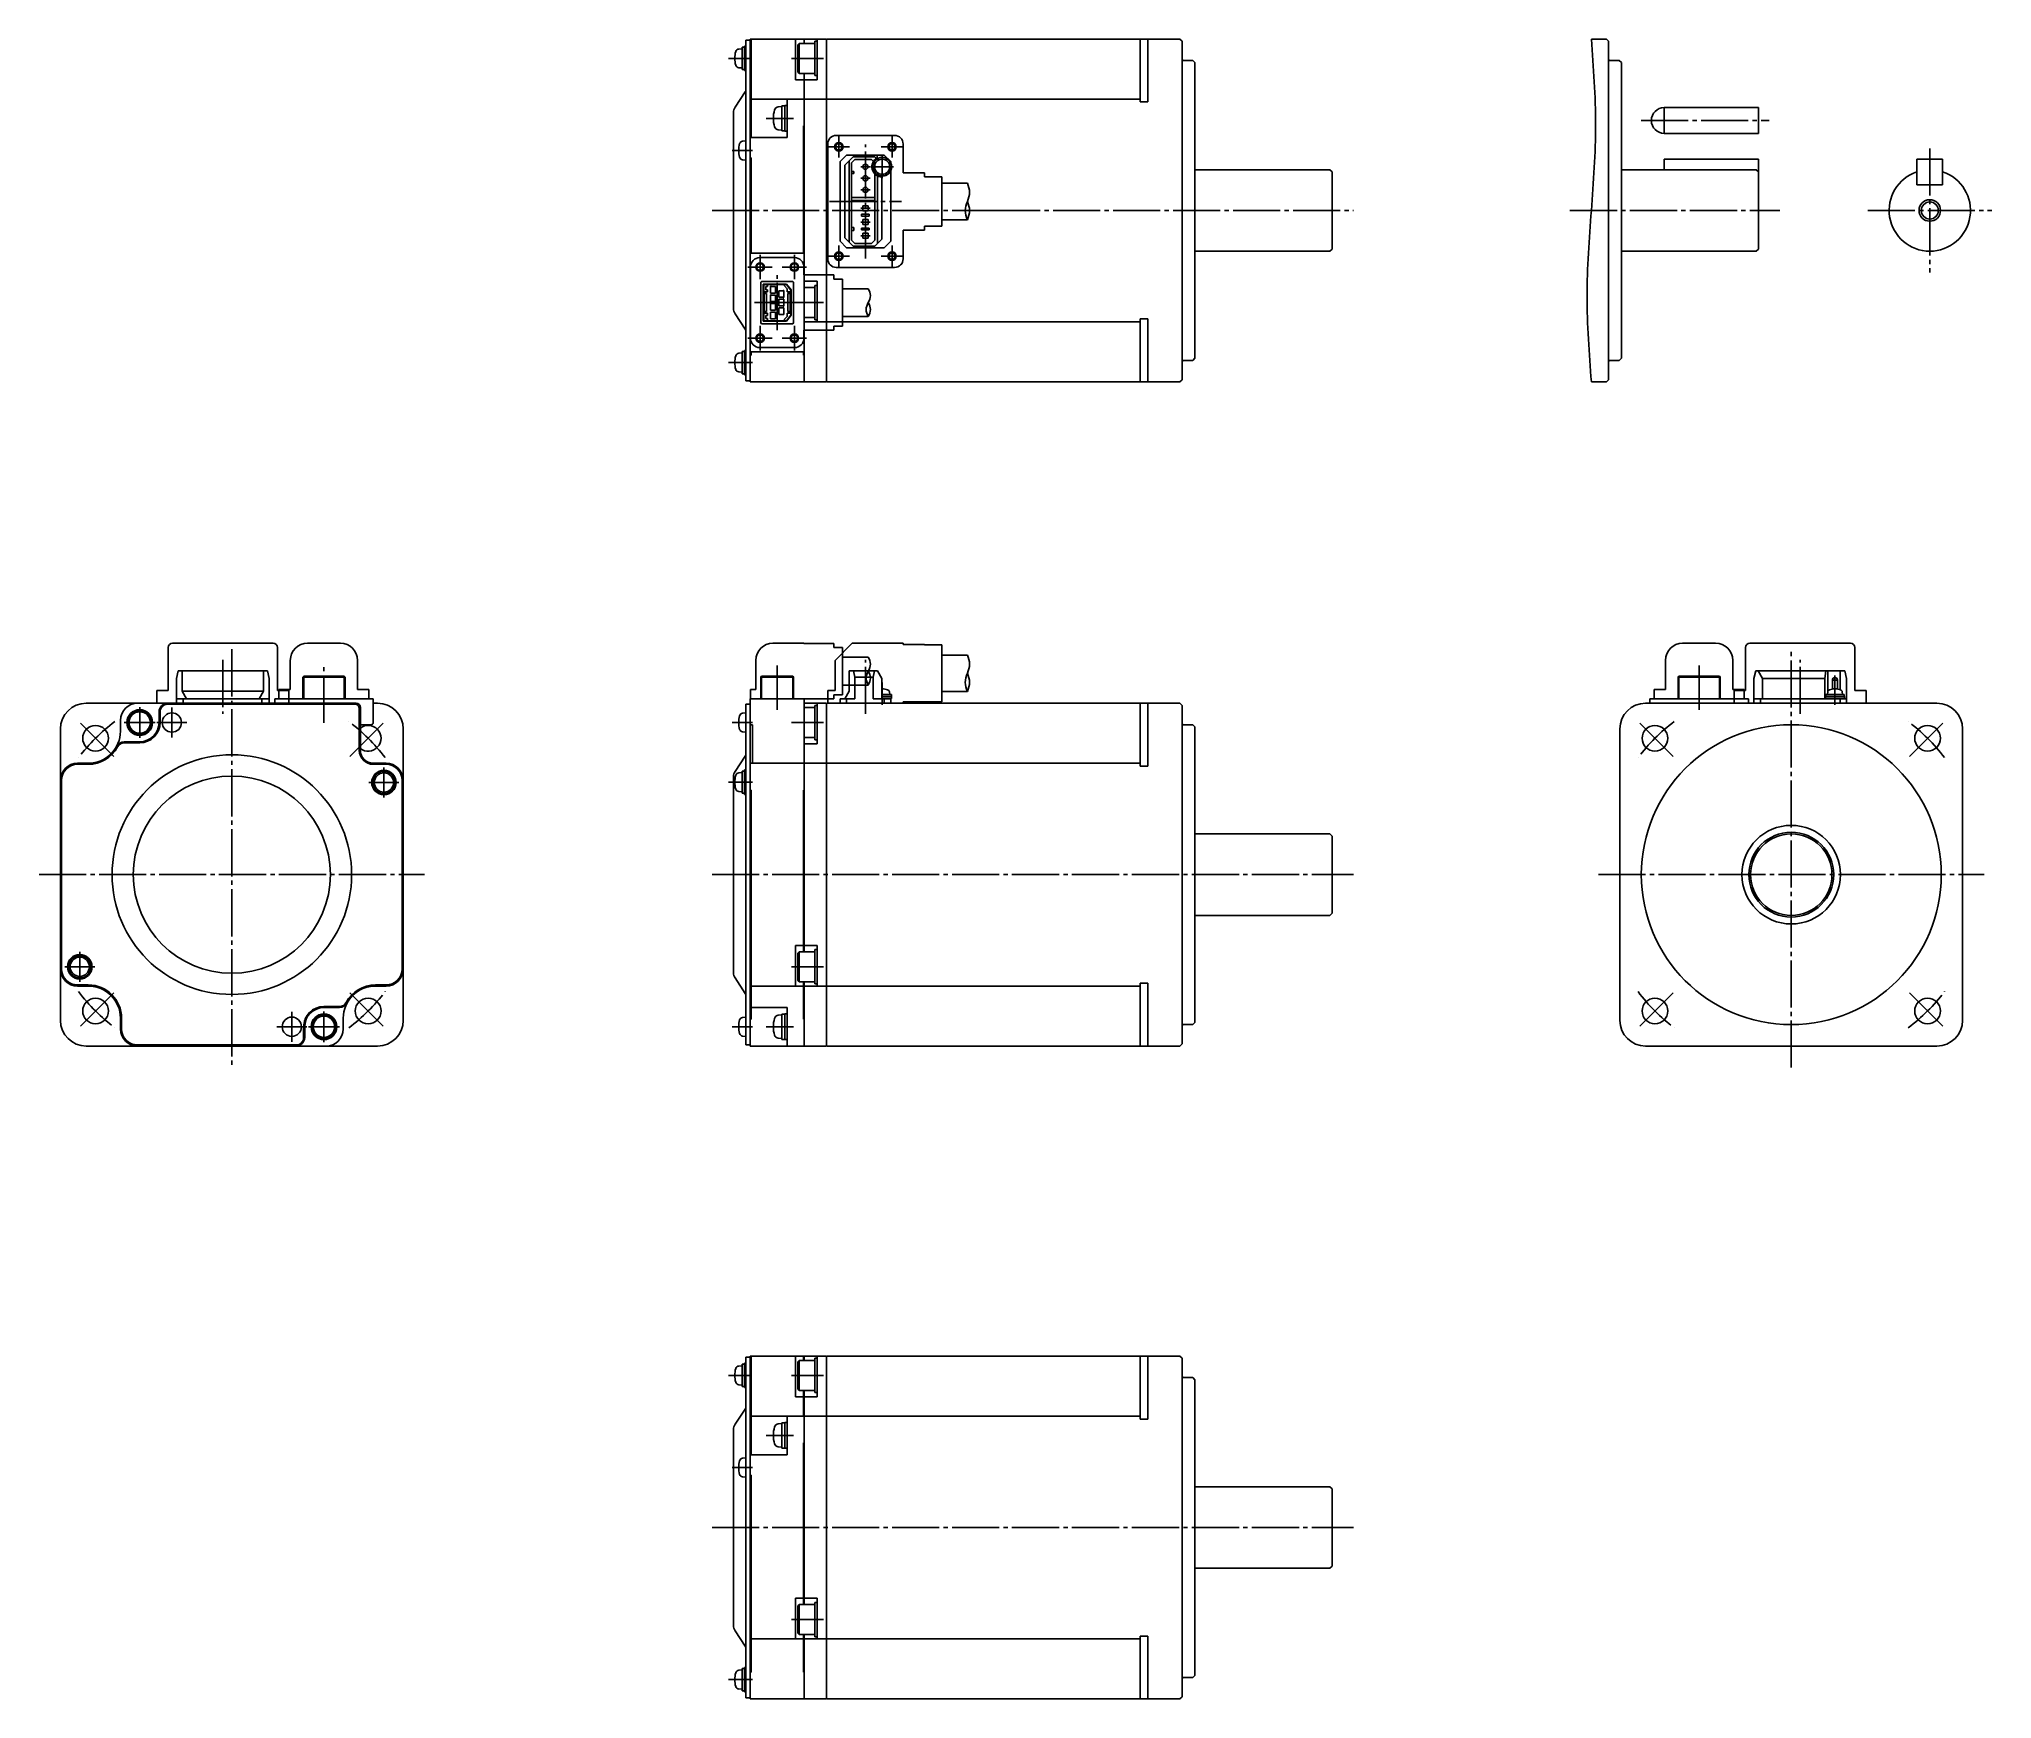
# Model space of a CAD drawing. Header units: millimetres. Extents: x -232 to 224, y -212 to 175.
import ezdxf

# ---------------------------------------------------------------- set-up
doc = ezdxf.new("R2010")
doc.units = ezdxf.units.MM
doc.linetypes.add('DASH_CENTER', pattern=[14, 11, -1, 1, -1])

msp = doc.modelspace()

# ---------------------------------------------------------------- linework, layer by layer
at = {"color": 7, "linetype": 'Continuous'}
for p, q in [((-67.3, 173.35), (-67, 173.35)), ((-67.3, 167.65), (-67.3, 173.35)), ((-67, 135), (-67, 174.75)), ((-67, 174.75), (-66, 174.75)), ((-66, 175), (-53.4, 175)), ((-66, 175), (-66, 95)), ((-65.8, 175), (-65.8, 161)), ((-55.4, 165.5), (-55.4, 175)), ((-54.55, 174), (-54.9, 173.65)), ((-54.9, 167.35), (-54.9, 173.65)), ((-54.55, 174), (-54.55, 167)), ((-54.55, 174), (-50.9, 174)), ((-48.3, 175), (-53.4, 175)), ((-53.4, 175), (-53.4, 174)), ((-50.9, 174.5), (-50.4, 174.5)), ((-50.9, 166.5), (-50.9, 174.5)), ((-50.4, 165.5), (-50.4, 175)), ((-48.3, 175), (-48.2, 174.9)), ((-48.2, 174.9), (-48.1, 175)), ((-48.2, 174.9), (-48.2, 95.1)), ((34.3, 175), (-48.1, 175)), ((25, 175), (25, 160.32)), ((26.8, 175), (26.8, 160.32)), ((34.8, 174.5), (34.3, 175)), ((34.8, 174.5), (34.8, 95.5)), ((133.84, 175), (130.34, 175)), ((134.34, 174.5), (133.84, 175)), ((134.34, 174.5), (134.34, 95.5)), ((-67.9, 172.75), (-68.68, 172.68)), ((-67.9, 173.1), (-67.3, 173.1)), ((-67.9, 167.9), (-67.9, 173.1)), ((35.1, 170), (37.3, 170)), ((37.3, 170), (37.8, 169.5)), ((37.8, 135), (37.8, 169.5)), ((134.64, 170), (136.84, 170)), ((136.84, 170), (137.34, 169.5)), ((137.34, 135), (137.34, 169.5)), ((-68.68, 168.32), (-67.9, 168.25)), ((-67.3, 167.9), (-67.9, 167.9)), ((-67, 167.65), (-67.3, 167.65)), ((-53.4, 165.5), (-55.4, 165.5)), ((-54.9, 167.35), (-54.55, 167)), ((-50.9, 167), (-54.55, 167)), ((-53.4, 167), (-53.4, 118.5)), ((-53.4, 165.5), (-50.4, 165.5)), ((-50.9, 166.5), (-50.4, 166.5)), ((-69.53, 159.09), (-67.17, 162.65)), ((-65.8, 161), (-53.4, 161)), ((-65.8, 161), (-65.8, 152)), ((-57.4, 152), (-57.4, 161)), ((-53.4, 161), (-48.2, 161)), ((25, 161), (-48.2, 161)), ((25, 160.32), (26.8, 160.32)), ((-69.9, 157.88), (-69.9, 135)), ((-58.6, 159.25), (-59.45, 159.18)), ((-58.6, 159.45), (-57.9, 159.45)), ((-58.6, 159.45), (-58.6, 153.55)), ((-57.9, 159.5), (-57.9, 153.5)), ((-57.9, 159.5), (-57.4, 159.5)), ((147.34, 159), (169.34, 159)), ((147.34, 159), (147.34, 153)), ((169.34, 159), (169.34, 153)), ((-67, 151.25), (-67.78, 151.18)), ((-66, 152), (-57.4, 152)), ((-59.45, 153.82), (-58.6, 153.75)), ((-57.9, 153.55), (-58.6, 153.55)), ((-57.4, 153.5), (-57.9, 153.5)), ((-53.6, 154.75), (-53.6, 135)), ((-53.6, 154.75), (-53.4, 154.75)), ((169.34, 153), (147.34, 153)), ((-67.78, 146.82), (-67, 146.75)), ((-66, 147.25), (-65.8, 147.25)), ((-65.8, 147.25), (-65.8, 125)), ((-43.5, 147.9), (-45, 146.4)), ((-45, 127.8), (-45, 146.4)), ((-43.9, 145.6), (-41.6, 147.9)), ((-43.5, 147.9), (-34.7, 147.9)), ((-42.9, 127.6), (-42.9, 146.6)), ((-41.55, 146.9), (-42.35, 146.1)), ((-42.35, 146.1), (-42.35, 128.1)), ((-42, 147.5), (-36.9, 147.5)), ((-41.55, 146.9), (-37.7, 146.9)), ((-37.7, 146.9), (-37.25, 146.45)), ((-36.57, 147.17), (-37.3, 147.9)), ((-36.4, 147.28), (-36.4, 147.9)), ((-33.2, 146.4), (-34.7, 147.9)), ((-33.2, 146.12), (-33.2, 146.4)), ((147.34, 147), (169.34, 147)), ((147.34, 144.5), (147.34, 147)), ((169.34, 147), (169.34, 144)), ((169.34, 126), (169.34, 147)), ((212.34, 147), (206.34, 147)), ((206.34, 147), (206.34, 141)), ((212.34, 141), (212.34, 147)), ((-43.9, 128.6), (-43.9, 145.6)), ((-42.35, 144.1), (-41.85, 144.1)), ((-41.85, 143.6), (-42.35, 143.6)), ((-41.85, 144.1), (-41.85, 143.6)), ((-36.9, 128.1), (-36.9, 143.51)), ((-36.3, 127.3), (-36.3, 143.07)), ((-35.3, 128.3), (-35.3, 142.8)), ((-33.2, 127.8), (-33.2, 144.28)), ((69.3, 144.5), (37.8, 144.5)), ((69.8, 144), (69.3, 144.5)), ((69.8, 126), (69.8, 144)), ((168.84, 144.5), (137.34, 144.5)), ((169.34, 144), (168.84, 144.5)), ((-42.35, 138), (-36.9, 138)), ((-36.9, 137.3), (-42.35, 137.3)), ((206.34, 141), (212.34, 141)), ((-69.9, 135), (-69.9, 112.12)), ((-67, 95.25), (-67, 135)), ((-53.6, 135), (-53.6, 125)), ((-38.2, 134.1), (-40, 134.1)), ((-40, 134.1), (-40, 133.7)), ((-40, 133.7), (-38.2, 133.7)), ((-38.5, 136.1), (-39.7, 136.1)), ((-39.7, 136.1), (-39.7, 134.9)), ((-39.7, 134.9), (-38.5, 134.9)), ((-39.7, 132.9), (-39.7, 131.7)), ((-38.5, 132.9), (-39.7, 132.9)), ((-38.5, 134.9), (-38.5, 136.1)), ((-38.5, 131.7), (-38.5, 132.9)), ((-38.2, 133.7), (-38.2, 134.1)), ((37.8, 100.5), (37.8, 135)), ((137.34, 100.5), (137.34, 135)), ((-43.5, 126.3), (-45, 127.8)), ((-41.6, 126.3), (-43.9, 128.6)), ((-42.35, 131.05), (-41.85, 131.05)), ((-41.85, 130.35), (-42.35, 130.35)), ((-42.35, 128.1), (-41.55, 127.3)), ((-41.85, 131.05), (-41.85, 130.35)), ((-40, 130.9), (-40, 130.5)), ((-38.2, 130.9), (-40, 130.9)), ((-40, 130.5), (-38.2, 130.5)), ((-39.7, 131.7), (-38.5, 131.7)), ((-38.5, 129.7), (-39.7, 129.7)), ((-39.7, 129.7), (-39.7, 128.5)), ((-39.7, 128.5), (-38.5, 128.5)), ((-38.5, 128.5), (-38.5, 129.7)), ((-38.2, 130.5), (-38.2, 130.9)), ((-37.7, 127.3), (-36.9, 128.1)), ((-37.3, 126.3), (-35.3, 128.3)), ((-33.2, 127.8), (-34.7, 126.3)), ((-66, 125), (-53.4, 125)), ((-43.5, 126.3), (-34.7, 126.3)), ((-42, 126.7), (-36.9, 126.7)), ((-41.55, 127.3), (-37.7, 127.3)), ((37.8, 125.5), (69.3, 125.5)), ((69.3, 125.5), (69.8, 126)), ((137.34, 125.5), (168.84, 125.5)), ((168.84, 125.5), (169.34, 126)), ((-63.53, 118.23), (-63.33, 118.43)), ((-63.53, 118.23), (-63.53, 108.78)), ((-56.08, 118.43), (-63.33, 118.43)), ((-62.95, 109.18), (-62.95, 117.83)), ((-62.95, 117.83), (-57.5, 117.83)), ((-62.75, 114.35), (-62.95, 114.35)), ((-62.85, 116), (-62.85, 117.75)), ((-62.85, 117.75), (-62, 117.75)), ((-62, 116), (-62.85, 116)), ((-62.75, 115.6), (-62.75, 111.4)), ((-62.75, 115.6), (-62.18, 115.6)), ((-62.4, 116), (-62.4, 115.6)), ((-62, 117.25), (-62.35, 117.25)), ((-62.35, 117.25), (-62.35, 116.5)), ((-62.35, 116.5), (-62, 116.5)), ((-62.18, 115.6), (-62.18, 111.4)), ((-62, 117.75), (-62, 117.25)), ((-62, 117.75), (-58, 117.75)), ((-62, 116.5), (-62, 116)), ((-61.28, 117.3), (-61.28, 115.7)), ((-61.1, 117.3), (-61.28, 117.3)), ((-61.28, 115.7), (-61.1, 115.7)), ((-61.1, 115.3), (-61.28, 115.3)), ((-61.28, 115.3), (-61.28, 113.7)), ((-61.1, 117.27), (-61.1, 117.3)), ((-60.1, 117.27), (-61.1, 117.27)), ((-61.1, 115.73), (-60.1, 115.73)), ((-61.1, 115.7), (-61.1, 115.73)), ((-61.1, 115.27), (-61.1, 115.3)), ((-60.1, 115.27), (-61.1, 115.27)), ((-60.1, 115.73), (-60.1, 117.27)), ((-60.1, 113.73), (-60.1, 115.27)), ((-58.3, 116.27), (-59.3, 116.27)), ((-59.3, 116.27), (-59.3, 114.73)), ((-59.3, 114.73), (-58.3, 114.73)), ((-59.3, 114.27), (-59.3, 112.73)), ((-58.3, 114.27), (-59.3, 114.27)), ((-58.3, 116.3), (-58.3, 116.27)), ((-58.12, 116.3), (-58.3, 116.3)), ((-58.3, 114.73), (-58.3, 114.7)), ((-58.3, 114.7), (-58.12, 114.7)), ((-58.12, 114.3), (-58.3, 114.3)), ((-58.3, 114.3), (-58.3, 114.27)), ((-58.12, 114.7), (-58.12, 116.3)), ((-58.12, 112.7), (-58.12, 114.3)), ((-58, 117.38), (-58, 117.75)), ((-57.57, 117.75), (-58, 117.75)), ((-57.4, 116.75), (-58, 117.38)), ((-56.55, 116.42), (-57.57, 117.75)), ((-56.45, 116.45), (-57.5, 117.83)), ((-57.4, 116), (-57.4, 116.75)), ((-56.55, 116), (-57.4, 116)), ((-57.23, 111.4), (-57.23, 115.6)), ((-57.23, 115.6), (-56.65, 115.6)), ((-57, 115.6), (-57, 116)), ((-56.65, 111.4), (-56.65, 115.6)), ((-56.65, 114.35), (-56.45, 114.35)), ((-56.55, 116), (-56.55, 116.42)), ((-56.45, 110.55), (-56.45, 116.45)), ((-56.08, 118.43), (-55.88, 118.23)), ((-55.88, 108.78), (-55.88, 118.23)), ((-53.4, 118.5), (-50.4, 118.5)), ((-53.4, 113.5), (-53.4, 118.5)), ((-53.4, 117), (-50.9, 117)), ((-50.9, 109.5), (-50.9, 117.5)), ((-50.9, 117.5), (-50.4, 117.5)), ((-50.4, 118.5), (-50.4, 109)), ((-67.17, 107.29), (-69.53, 110.91)), ((-62.95, 112.65), (-62.75, 112.65)), ((-62.85, 109.25), (-62.85, 111)), ((-62.85, 111), (-62, 111)), ((-62.18, 111.4), (-62.75, 111.4)), ((-62.4, 111.4), (-62.4, 111)), ((-62, 110.5), (-62.35, 110.5)), ((-62.35, 110.5), (-62.35, 109.75)), ((-62.35, 109.75), (-62, 109.75)), ((-62, 111), (-62, 110.5)), ((-62, 109.75), (-62, 109.25)), ((-61.28, 113.7), (-61.1, 113.7)), ((-61.1, 113.3), (-61.28, 113.3)), ((-61.28, 113.3), (-61.28, 111.7)), ((-61.28, 111.7), (-61.1, 111.7)), ((-61.28, 111.3), (-61.28, 109.7)), ((-61.1, 111.3), (-61.28, 111.3)), ((-61.28, 109.7), (-61.1, 109.7)), ((-61.1, 113.7), (-61.1, 113.73)), ((-61.1, 113.73), (-60.1, 113.73)), ((-61.1, 113.27), (-61.1, 113.3)), ((-60.1, 113.27), (-61.1, 113.27)), ((-61.1, 111.7), (-61.1, 111.73)), ((-61.1, 111.73), (-60.1, 111.73)), ((-61.1, 111.27), (-61.1, 111.3)), ((-60.1, 111.27), (-61.1, 111.27)), ((-61.1, 109.73), (-60.1, 109.73)), ((-61.1, 109.7), (-61.1, 109.73)), ((-60.1, 111.73), (-60.1, 113.27)), ((-60.1, 109.73), (-60.1, 111.27)), ((-59.3, 112.73), (-58.3, 112.73)), ((-59.3, 112.27), (-59.3, 110.73)), ((-58.3, 112.27), (-59.3, 112.27)), ((-59.3, 110.73), (-58.3, 110.73)), ((-58.3, 112.73), (-58.3, 112.7)), ((-58.3, 112.7), (-58.12, 112.7)), ((-58.12, 112.3), (-58.3, 112.3)), ((-58.3, 112.3), (-58.3, 112.27)), ((-58.3, 110.73), (-58.3, 110.7)), ((-58.3, 110.7), (-58.12, 110.7)), ((-58.12, 110.7), (-58.12, 112.3)), ((-58, 109.62), (-57.4, 110.25)), ((-58, 109.25), (-58, 109.62)), ((-57.57, 109.25), (-56.55, 110.58)), ((-57.5, 109.18), (-56.45, 110.55)), ((-57.4, 110.25), (-57.4, 111)), ((-57.4, 111), (-56.55, 111)), ((-56.65, 111.4), (-57.23, 111.4)), ((-57, 111), (-57, 111.4)), ((-56.45, 112.65), (-56.65, 112.65)), ((-56.55, 110.58), (-56.55, 111)), ((-53.4, 109), (-53.4, 113.5)), ((-50.9, 110), (-53.4, 110)), ((-50.9, 109.5), (-50.4, 109.5)), ((26.8, 109.68), (25, 109.68)), ((25, 109.68), (25, 95)), ((26.8, 95), (26.8, 109.68)), ((-63.53, 108.78), (-63.33, 108.58)), ((-63.33, 108.58), (-56.08, 108.58)), ((-57.5, 109.18), (-62.95, 109.18)), ((-62, 109.25), (-62.85, 109.25)), ((-62, 109.25), (-58, 109.25)), ((-58, 109.25), (-57.57, 109.25)), ((-55.88, 108.78), (-56.08, 108.58)), ((-53.4, 109), (-48.2, 109)), ((-53.4, 109), (-53.4, 95)), ((25, 109), (-48.2, 109)), ((-67.9, 101.75), (-68.68, 101.68)), ((-67.9, 102.1), (-67.3, 102.1)), ((-67.9, 96.9), (-67.9, 102.1)), ((-67.3, 102.35), (-67, 102.35)), ((-67.3, 96.65), (-67.3, 102.35)), ((-66, 102), (-53.4, 102)), ((-66, 101.25), (-65.8, 101.25)), ((-65.8, 101.25), (-65.8, 102)), ((-53.6, 102), (-53.6, 101.25)), ((-53.6, 101.25), (-53.4, 101.25)), ((37.8, 100.5), (37.3, 100)), ((137.34, 100.5), (136.84, 100)), ((-68.68, 97.32), (-67.9, 97.25)), ((-67.3, 96.9), (-67.9, 96.9)), ((-67, 96.65), (-67.3, 96.65)), ((37.3, 100), (35.1, 100)), ((136.84, 100), (134.64, 100)), ((-66, 95.25), (-67, 95.25)), ((-66, 95), (-53.4, 95)), ((-48.3, 95), (-53.4, 95)), ((-48.2, 95.1), (-48.3, 95)), ((-48.1, 95), (-48.2, 95.1)), ((-48.1, 95), (34.3, 95)), ((34.3, 95), (34.8, 95.5)), ((130.34, 95), (133.84, 95)), ((133.84, 95), (134.34, 95.5)), ((-199.9, 25.8), (-199.5, 27.6)), ((-178.7, 27.6), (-199.5, 27.6)), ((-198.6, 27.6), (-198.6, 22.8)), ((-179.6, 27.6), (-179.6, 22.8)), ((-178.7, 27.6), (-178.3, 25.8)), ((-42.9, 22.8), (-42.9, 27.6)), ((-42.9, 27.6), (-36.3, 27.6)), ((-41.9, 27.6), (-41.6, 26.1)), ((-37.3, 26.1), (-37, 27.6)), ((-36.3, 27.6), (-35.3, 25.8)), ((168.3, 25.8), (168.7, 27.6)), ((168.7, 27.6), (189.5, 27.6)), ((169.3, 27.6), (170.3, 25.8)), ((185.07, 27.6), (184.8, 25.8)), ((185.51, 27.6), (185.51, 22.68)), ((188.45, 27.6), (188.45, 23.17)), ((189.5, 27.6), (189.9, 25.8)), ((-199.9, 25.8), (-199.9, 20)), ((-179.6, 22.8), (-198.6, 22.8)), ((-198.6, 22.8), (-197.6, 21)), ((-180.6, 21), (-179.6, 22.8)), ((-178.3, 25.8), (-178.3, 20)), ((-170.22, 26.3), (-170.42, 26.1)), ((-170.42, 21), (-170.42, 26.1)), ((-170.42, 26.1), (-160.57, 26.1)), ((-170.22, 21), (-170.22, 26.3)), ((-170.22, 26.3), (-160.77, 26.3)), ((-160.77, 21), (-160.77, 26.3)), ((-160.57, 26.1), (-160.77, 26.3)), ((-160.57, 26.1), (-160.57, 21)), ((-63.53, 26.1), (-63.33, 26.3)), ((-63.53, 21), (-63.53, 26.1)), ((-63.53, 26.1), (-55.88, 26.1)), ((-63.33, 26.3), (-56.08, 26.3)), ((-63.33, 21), (-63.33, 26.3)), ((-56.08, 26.3), (-55.88, 26.1)), ((-56.08, 26.3), (-56.08, 21)), ((-55.88, 26.1), (-55.88, 21)), ((-43.9, 21), (-42.9, 22.8)), ((-41.6, 26.1), (-41.6, 21)), ((-41.6, 26.1), (-37.3, 26.1)), ((-37.3, 26.1), (-37.3, 21)), ((-35.3, 25.8), (-35.3, 21)), ((150.77, 26.3), (150.57, 26.1)), ((150.57, 21), (150.57, 26.1)), ((150.57, 26.1), (160.42, 26.1)), ((150.77, 26.3), (160.22, 26.3)), ((150.77, 21), (150.77, 26.3)), ((160.42, 26.1), (160.22, 26.3)), ((160.22, 26.3), (160.22, 21)), ((160.42, 26.1), (160.42, 21)), ((168.3, 25.8), (168.3, 20)), ((170.3, 25.8), (170.3, 21)), ((170.3, 25.8), (184.8, 25.8)), ((184.8, 25.8), (184.8, 21)), ((186.6, 25.4), (186.6, 23.31)), ((187.8, 25.4), (186.6, 25.4)), ((187.8, 25.4), (187.8, 23.31)), ((189.9, 25.8), (189.9, 20)), ((-209, 20), (-221, 20)), ((-177, 20), (-209, 20)), ((-202, 19.75), (-187, 19.75)), ((-178.3, 21), (-199.9, 21)), ((-198.4, 21), (-198.4, 20)), ((-187, 19.75), (-158.25, 19.75)), ((-180, 20), (-180, 21)), ((-154, 21), (-177, 21)), ((-177, 20), (-177, 21)), ((-177, 20), (-158, 20)), ((-157.25, 18.75), (-157.25, 9)), ((-157, 14.5), (-157, 19)), ((-154, 21), (-154, 15.5)), ((-153, 20), (-154, 20)), ((-67, 19.75), (-66, 19.75)), ((-67, -20), (-67, 19.75)), ((-66, 21), (-53.4, 21)), ((-66, 21), (-66, -60)), ((-53.4, 21), (-53.4, -36.5)), ((-48.3, 20), (-53.4, 20)), ((-53.4, 19), (-50.9, 19)), ((-50.9, 11.5), (-50.9, 19.5)), ((-50.9, 19.5), (-50.4, 19.5)), ((-50.4, 10.5), (-50.4, 20)), ((-48.3, 20), (-48.2, 19.9)), ((-48.2, 19.9), (-48.1, 20)), ((-48.2, 19.9), (-48.2, -59.9)), ((34.3, 20), (-48.1, 20)), ((-45, 20), (-45, 21)), ((-45, 21), (-41.6, 21)), ((-43.5, 21), (-43.5, 20)), ((-37.3, 21), (-33.2, 21)), ((-35.3, 22.05), (-33.05, 22.05)), ((-35.3, 21.6), (-33, 21.6)), ((-35.3, 21.1), (-33, 21.1)), ((-34.7, 21), (-34.7, 20)), ((-33.65, 21.1), (-33.65, 21)), ((-33.45, 22.05), (-33.5, 22.64)), ((-33.2, 21), (-33.2, 20)), ((-33.05, 21.6), (-33.05, 22.05)), ((-33, 21.6), (-33, 21.1)), ((25, 20), (25, 5.32)), ((26.8, 20), (26.8, 5.32)), ((34.8, 19.5), (34.3, 20)), ((34.8, 19.5), (34.8, -59.5)), ((143, 20), (211, 20)), ((144, 20), (144, 21)), ((144, 21), (167, 21)), ((167, 21), (167, 20)), ((189.9, 21), (168.3, 21)), ((169.8, 21), (169.8, 20)), ((185, 21.1), (185, 21.6)), ((185, 21.6), (187.2, 21.6)), ((185, 21.1), (187.2, 21.1)), ((185.05, 22.05), (185.05, 21.6)), ((185.05, 22.05), (187.2, 22.05)), ((185.5, 22.64), (185.45, 22.05)), ((185.65, 21), (185.65, 21.1)), ((187.2, 22.05), (189.35, 22.05)), ((187.2, 21.6), (189.4, 21.6)), ((187.2, 21.1), (189.4, 21.1)), ((188.4, 21), (188.4, 20)), ((188.75, 21.1), (188.75, 21)), ((188.95, 22.05), (188.9, 22.64)), ((189.35, 21.6), (189.35, 22.05)), ((189.4, 21.6), (189.4, 21.1)), ((-227, 14), (-227, 2)), ((-213, 16), (-213, 13.5)), ((-204, 18), (-204, 14.25)), ((-203.75, 18), (-203.75, 15.5)), ((-157, 9), (-157, 14.5)), ((-156.5, 15), (-154.5, 15)), ((-147, 2), (-147, 14)), ((-67, 17.75), (-67.78, 17.68)), ((-66, 15), (-65.5, 15)), ((-65.5, 15), (-65.5, 6)), ((35.1, 15), (37.3, 15)), ((37.3, 15), (37.8, 14.5)), ((37.8, -20), (37.8, 14.5)), ((137.08, 15), (137, 15)), ((137, 14), (137, -54)), ((217, -54), (217, 14)), ((-212.13, 11), (-208.5, 11)), ((-212.13, 10.75), (-208.5, 10.75)), ((-67.78, 13.32), (-67, 13.25)), ((-50.9, 12), (-53.4, 12)), ((-53.4, 10.5), (-50.4, 10.5)), ((-50.9, 11.5), (-50.4, 11.5)), ((-223, 6), (-220.5, 6)), ((-223, 5.75), (-220.5, 5.75)), ((-151, 6), (-154, 6)), ((-154, 5.75), (-151, 5.75)), ((-69.53, 4.09), (-67.17, 7.65)), ((-66, 6), (-53.4, 6)), ((-53.4, 6), (-48.2, 6)), ((25, 6), (-48.2, 6)), ((25, 5.32), (26.8, 5.32)), ((-227, 2), (-227, -42)), ((-227, 1.32), (-227, -54)), ((-226.75, 2), (-226.75, -20)), ((-147.25, 2), (-147.25, -20)), ((-147, -42), (-147, 2)), ((-69.9, 2.88), (-69.9, -20)), ((-67.9, 3.83), (-68.68, 3.77)), ((-67.9, -1.02), (-67.9, 4.18)), ((-67.9, 4.18), (-67.3, 4.18)), ((-67.3, -1.27), (-67.3, 4.43)), ((-67.3, 4.43), (-67, 4.43)), ((-68.68, -0.6), (-67.9, -0.67)), ((-67.3, -1.02), (-67.9, -1.02)), ((-67, -1.27), (-67.3, -1.27)), ((-66, -0.25), (-65.8, -0.25)), ((-65.8, -0.25), (-65.8, -46)), ((-53.6, -38), (-53.6, -0.25)), ((-53.6, -0.25), (-53.4, -0.25)), ((69.3, -10.5), (37.8, -10.5)), ((69.8, -11), (69.3, -10.5)), ((69.8, -29), (69.8, -11)), ((-226.75, -42), (-226.75, -20)), ((-147.25, -42), (-147.25, -20)), ((-69.9, -20), (-69.9, -42.88)), ((-67, -59.75), (-67, -20)), ((37.8, -54.5), (37.8, -20)), ((37.8, -29.5), (69.3, -29.5)), ((69.3, -29.5), (69.8, -29)), ((-55.4, -36.5), (-53.4, -36.5)), ((-55.4, -46), (-55.4, -36.5)), ((-54.55, -38), (-54.9, -38.35)), ((-54.9, -44.65), (-54.9, -38.35)), ((-54.55, -38), (-54.55, -45)), ((-54.55, -38), (-50.9, -38)), ((-53.4, -38), (-53.4, -36.5)), ((-53.4, -36.5), (-50.4, -36.5)), ((-50.9, -37.5), (-50.4, -37.5)), ((-50.9, -45.5), (-50.9, -37.5)), ((-50.4, -36.5), (-50.4, -46)), ((-147, -42), (-147, -54)), ((-67.17, -47.71), (-69.53, -44.09)), ((-54.9, -44.65), (-54.55, -45)), ((-50.9, -45), (-54.55, -45)), ((-53.6, -45), (-53.6, -53.75)), ((-53.4, -46), (-53.4, -45)), ((-50.9, -45.5), (-50.4, -45.5)), ((26.8, -45.32), (25, -45.32)), ((25, -45.32), (25, -60)), ((26.8, -60), (26.8, -45.32)), ((-223, -45.75), (-220.5, -45.75)), ((-223, -46), (-220.5, -46)), ((-151, -45.75), (-153.5, -45.75)), ((-151, -46), (-153.5, -46)), ((-65.8, -46), (-53.4, -46)), ((-65.8, -53.75), (-65.8, -46)), ((-53.4, -46), (-53.4, -60)), ((-53.4, -46), (-48.2, -46)), ((25, -46), (-48.2, -46)), ((-213, -56), (-213, -53.5)), ((-212.75, -56), (-212.75, -53.5)), ((-170, -58), (-170, -54.25)), ((-161.87, -50.75), (-165.5, -50.75)), ((-161.87, -51), (-165.5, -51)), ((-161, -56), (-161, -53.5)), ((-67, -53.25), (-67.78, -53.32)), ((-66, -53.75), (-65.8, -53.75)), ((-65.8, -51), (-57.4, -51)), ((-58.6, -52.75), (-59.45, -52.82)), ((-58.6, -52.55), (-58.6, -58.45)), ((-58.6, -52.55), (-57.9, -52.55)), ((-57.9, -52.5), (-57.4, -52.5)), ((-57.9, -52.5), (-57.9, -58.5)), ((-57.4, -51), (-57.4, -60)), ((-53.6, -53.75), (-53.4, -53.75)), ((37.8, -54.5), (37.3, -55)), ((-170.25, -58), (-170.25, -55.5)), ((-67.78, -57.68), (-67, -57.75)), ((-59.45, -58.18), (-58.6, -58.25)), ((-57.9, -58.45), (-58.6, -58.45)), ((-57.4, -58.5), (-57.9, -58.5)), ((37.3, -55), (35.1, -55)), ((-221, -60), (-153, -60)), ((-209, -59.75), (-187, -59.75)), ((-209, -60), (-165, -60)), ((-172, -59.75), (-187, -59.75)), ((-66, -59.75), (-67, -59.75)), ((-66, -60), (-53.4, -60)), ((-48.3, -60), (-53.4, -60)), ((-48.2, -59.9), (-48.3, -60)), ((-48.1, -60), (-48.2, -59.9)), ((-48.1, -60), (34.3, -60)), ((34.3, -60), (34.8, -59.5)), ((143, -60), (211, -60)), ((-67.9, -134.61), (-68.68, -134.68)), ((-67.9, -134.26), (-67.3, -134.26)), ((-67.9, -139.46), (-67.9, -134.26)), ((-67.3, -134.01), (-67, -134.01)), ((-67.3, -139.71), (-67.3, -134.01)), ((-67, -172.36), (-67, -132.61)), ((-67, -132.61), (-66, -132.61)), ((-66, -132.36), (-53.4, -132.36)), ((-66, -132.36), (-66, -212.36)), ((-65.8, -132.36), (-65.8, -146.36)), ((-55.4, -141.86), (-55.4, -132.36)), ((-54.55, -133.36), (-54.9, -133.71)), ((-54.9, -140.01), (-54.9, -133.71)), ((-54.55, -133.36), (-54.55, -140.36)), ((-54.55, -133.36), (-50.9, -133.36)), ((-53.6, -133.36), (-53.6, -132.36)), ((-48.3, -132.36), (-53.4, -132.36)), ((-53.4, -132.36), (-53.4, -133.36)), ((-50.9, -132.86), (-50.4, -132.86)), ((-50.9, -140.86), (-50.9, -132.86)), ((-50.4, -141.86), (-50.4, -132.36)), ((-48.3, -132.36), (-48.2, -132.46)), ((-48.2, -132.46), (-48.1, -132.36)), ((-48.2, -132.46), (-48.2, -212.26)), ((34.3, -132.36), (-48.1, -132.36)), ((25, -132.36), (25, -147.04)), ((26.8, -132.36), (26.8, -147.04)), ((34.8, -132.86), (34.3, -132.36)), ((34.8, -132.86), (34.8, -211.86)), ((-68.68, -139.04), (-67.9, -139.11)), ((-67.3, -139.46), (-67.9, -139.46)), ((-67, -139.71), (-67.3, -139.71)), ((-54.9, -140.01), (-54.55, -140.36)), ((-50.9, -140.36), (-54.55, -140.36)), ((-53.6, -140.36), (-53.6, -146.36)), ((-53.4, -140.36), (-53.4, -188.86)), ((-50.9, -140.86), (-50.4, -140.86)), ((35.1, -137.36), (37.3, -137.36)), ((37.3, -137.36), (37.8, -137.86)), ((37.8, -172.36), (37.8, -137.86)), ((-69.53, -148.27), (-67.17, -144.72)), ((-53.4, -141.86), (-55.4, -141.86)), ((-53.4, -141.86), (-50.4, -141.86)), ((-69.9, -149.49), (-69.9, -172.36)), ((-65.8, -146.36), (-53.4, -146.36)), ((-65.8, -146.36), (-65.8, -155.36)), ((-58.6, -148.11), (-59.45, -148.19)), ((-58.6, -147.91), (-58.6, -153.81)), ((-58.6, -147.91), (-57.9, -147.91)), ((-57.9, -147.86), (-57.4, -147.86)), ((-57.9, -147.86), (-57.9, -153.86)), ((-57.4, -155.36), (-57.4, -146.36)), ((-53.4, -146.36), (-48.2, -146.36)), ((25, -146.36), (-48.2, -146.36)), ((25, -147.04), (26.8, -147.04)), ((-59.45, -153.54), (-58.6, -153.61)), ((-57.9, -153.81), (-58.6, -153.81)), ((-57.4, -153.86), (-57.9, -153.86)), ((-53.6, -152.61), (-53.6, -172.36)), ((-53.6, -152.61), (-53.4, -152.61)), ((-67, -156.11), (-67.78, -156.18)), ((-66, -155.36), (-57.4, -155.36)), ((-67.78, -160.54), (-67, -160.61)), ((-66, -160.11), (-65.8, -160.11)), ((-65.8, -160.11), (-65.8, -206.11)), ((69.3, -162.86), (37.8, -162.86)), ((69.8, -163.36), (69.3, -162.86)), ((69.8, -181.36), (69.8, -163.36)), ((-69.9, -172.36), (-69.9, -195.24)), ((-67, -212.11), (-67, -172.36)), ((-53.6, -172.36), (-53.6, -190.36)), ((37.8, -206.86), (37.8, -172.36)), ((37.8, -181.86), (69.3, -181.86)), ((69.3, -181.86), (69.8, -181.36)), ((-53.6, -188.86), (-55.4, -188.86)), ((-55.4, -198.36), (-55.4, -188.86)), ((-54.55, -190.36), (-54.9, -190.71)), ((-54.9, -197.01), (-54.9, -190.71)), ((-54.55, -190.36), (-50.9, -190.36)), ((-54.55, -190.36), (-54.55, -197.36)), ((-53.4, -188.86), (-50.4, -188.86)), ((-53.4, -190.36), (-53.4, -188.86)), ((-50.9, -197.86), (-50.9, -189.86)), ((-50.9, -189.86), (-50.4, -189.86)), ((-50.4, -188.86), (-50.4, -198.36)), ((-67.17, -200.07), (-69.53, -196.46)), ((-53.4, -198.36), (-65.8, -198.36)), ((-54.9, -197.01), (-54.55, -197.36)), ((-50.9, -197.36), (-54.55, -197.36)), ((-53.6, -197.36), (-53.6, -206.11)), ((-53.4, -197.36), (-53.4, -212.36)), ((-53.4, -198.36), (-48.2, -198.36)), ((-50.9, -197.86), (-50.4, -197.86)), ((25, -198.36), (-48.2, -198.36)), ((26.8, -197.68), (25, -197.68)), ((25, -197.68), (25, -212.36)), ((26.8, -212.36), (26.8, -197.68)), ((-67.3, -205.01), (-67, -205.01)), ((-67.3, -210.71), (-67.3, -205.01)), ((-67.9, -205.61), (-68.68, -205.68)), ((-67.9, -205.26), (-67.3, -205.26)), ((-67.9, -210.46), (-67.9, -205.26)), ((-66, -206.11), (-65.8, -206.11)), ((-53.6, -206.11), (-53.4, -206.11)), ((37.3, -207.36), (35.1, -207.36)), ((37.8, -206.86), (37.3, -207.36)), ((-68.68, -210.04), (-67.9, -210.11)), ((-67.3, -210.46), (-67.9, -210.46)), ((-67, -210.71), (-67.3, -210.71)), ((-66, -212.11), (-67, -212.11)), ((-66, -212.36), (-53.4, -212.36)), ((-48.3, -212.36), (-53.4, -212.36)), ((-48.2, -212.26), (-48.3, -212.36)), ((-48.1, -212.36), (-48.2, -212.26)), ((-48.1, -212.36), (34.3, -212.36)), ((34.3, -212.36), (34.8, -211.86))]:
    msp.add_line(p, q, dxfattribs=at)
at = {"color": 1, "linetype": 'DASH_CENTER'}
for p, q in [((-71.1, 170.5), (-65.8, 170.5)), ((-56.4, 170.5), (-48.9, 170.5)), ((-55.9, 156.5), (-62.28, 156.5)), ((141.94, 156), (171.84, 156)), ((-45.3, 152.35), (-45.3, 147.35)), ((-32.9, 152.35), (-32.9, 147.35)), ((-70.2, 149), (-65.5, 149)), ((-47.8, 149.85), (-42.8, 149.85)), ((-39.1, 123.8), (-39.1, 150.4)), ((-35.4, 149.85), (-30.4, 149.85)), ((-35.2, 147.85), (-35.2, 142.55)), ((209.34, 149.5), (209.34, 120.5)), ((-40.2, 145.2), (-38, 145.2)), ((-40.2, 142.5), (-38, 142.5)), ((-32.55, 145.2), (-37.85, 145.2)), ((-47.5, 137.1), (-30.7, 137.1)), ((-40.2, 139.8), (-38, 139.8)), ((-74.9, 135), (-9.3, 135)), ((-40.2, 135.5), (-38, 135.5)), ((-40.2, 132.3), (-38, 132.3)), ((-9.3, 135), (74.8, 135)), ((125.34, 135), (174.34, 135)), ((194.84, 135), (223.84, 135)), ((-40.2, 129.1), (-38, 129.1)), ((-63.7, 118.95), (-63.7, 124.65)), ((-55.7, 118.95), (-55.7, 124.65)), ((-42.8, 124.35), (-47.8, 124.35)), ((-45.3, 126.85), (-45.3, 121.85)), ((-30.4, 124.35), (-35.4, 124.35)), ((-32.9, 126.85), (-32.9, 121.85)), ((-60.85, 121.8), (-66.55, 121.8)), ((-59.7, 107.08), (-59.7, 119.93)), ((-52.85, 121.8), (-58.55, 121.8)), ((-65.03, 113.5), (-54.38, 113.5)), ((-56.4, 113.5), (-48.9, 113.5)), ((-66.55, 105.2), (-60.85, 105.2)), ((-63.7, 102.35), (-63.7, 108.05)), ((-58.55, 105.2), (-52.85, 105.2)), ((-55.7, 102.35), (-55.7, 108.05)), ((-65.5, 99.5), (-71.1, 99.5)), ((-187, 32.6), (-187, -65)), ((177, -65), (177, 32.6)), ((-189.1, 30.1), (-189.1, 17.5)), ((-165.5, 15.45), (-165.5, 28.8)), ((-59.7, 18.5), (-59.7, 28.8)), ((-39.1, 17.5), (-39.1, 30.1)), ((155.5, 18.5), (155.5, 28.8)), ((179.1, 17.5), (179.1, 30.1)), ((-35.2, 19.6), (-35.2, 24.85)), ((187.2, 19.6), (187.2, 26.5)), ((-208.5, 19.1), (-208.5, 11.9)), ((-201, 12), (-201, 19)), ((-214.58, 7.58), (-223.06, 16.06)), ((-204.9, 15.5), (-212.1, 15.5)), ((-204.5, 15.5), (-197.5, 15.5)), ((-159.42, 7.58), (-150.94, 16.06)), ((-70.2, 15.5), (-65.5, 15.5)), ((-56.4, 15.5), (-48.9, 15.5)), ((149.42, 7.58), (140.94, 16.06)), ((204.58, 7.58), (213.06, 16.06)), ((-151.5, -2), (-151.5, 5)), ((-155, 1.5), (-148, 1.5)), ((-71.1, 1.58), (-65.5, 1.58)), ((-232, -20), (-142, -20)), ((-74.9, -20), (74.8, -20)), ((132, -20), (222, -20)), ((-222.5, -45), (-222.5, -38)), ((-226, -41.5), (-219, -41.5)), ((-56.4, -41.5), (-48.9, -41.5)), ((-214.58, -47.58), (-223.06, -56.06)), ((-159.42, -47.58), (-150.94, -56.06)), ((149.42, -47.58), (140.94, -56.06)), ((204.58, -47.58), (213.06, -56.06)), ((-173, -59), (-173, -52)), ((-165.5, -51.9), (-165.5, -59.1)), ((-176.5, -55.5), (-169.5, -55.5)), ((-161.9, -55.5), (-169.1, -55.5)), ((-70.2, -55.5), (-65.5, -55.5)), ((-55.9, -55.5), (-62.28, -55.5)), ((-71.1, -136.86), (-65.8, -136.86)), ((-56.4, -136.86), (-48.9, -136.86)), ((-55.9, -150.86), (-62.28, -150.86)), ((-70.2, -158.36), (-65.5, -158.36)), ((-74.9, -172.36), (74.8, -172.36)), ((-56.4, -193.86), (-48.9, -193.86)), ((-65.5, -207.86), (-71.1, -207.86))]:
    msp.add_line(p, q, dxfattribs=at)
at = {"color": 4, "linetype": 'Continuous'}
for p, q in [((-47.9, 150.5), (-47.9, 123.7)), ((-32.3, 152.5), (-45.9, 152.5)), ((-30.3, 143.8), (-30.3, 150.5)), ((-30.3, 143.8), (-25.3, 143.8)), ((-25.3, 143.8), (-25.3, 142.85)), ((-25.3, 142.85), (-21.3, 142.85)), ((-21.3, 142.85), (-21.3, 131.35)), ((-21.3, 141.35), (-15.3, 141.35)), ((-21.3, 132.85), (-15.3, 132.85)), ((-25.3, 130.4), (-30.3, 130.4)), ((-30.3, 123.7), (-30.3, 130.4)), ((-25.3, 131.35), (-25.3, 130.4)), ((-21.3, 131.35), (-25.3, 131.35)), ((-55.65, 124), (-63.75, 124)), ((-65.95, 121.8), (-65.95, 105.2)), ((-53.45, 119.95), (-53.45, 121.8)), ((-46.45, 119.95), (-53.45, 119.95)), ((-46.45, 119), (-46.45, 119.95)), ((-44.45, 119), (-46.45, 119)), ((-45.9, 121.7), (-32.3, 121.7)), ((-44.45, 108), (-44.45, 119)), ((-44.45, 116.75), (-38.45, 116.75)), ((-44.45, 110.25), (-38.45, 110.25)), ((-53.45, 107.05), (-46.45, 107.05)), ((-53.45, 105.2), (-53.45, 107.05)), ((-46.45, 108), (-44.45, 108)), ((-46.45, 107.05), (-46.45, 108)), ((-63.75, 103), (-55.65, 103)), ((-201.85, 23), (-201.85, 33)), ((-200.85, 34), (-177.35, 34)), ((-176.35, 33), (-176.35, 23)), ((-169.35, 34), (-161.65, 34)), ((-53.45, 34), (-60.7, 34)), ((-53.45, 34), (-53.45, 33.95)), ((-53.45, 33.95), (-46.45, 33.95)), ((-46.45, 33.95), (-46.45, 33)), ((-46.45, 33), (-44.45, 33)), ((-46.2, 30), (-42.2, 34)), ((-44.45, 33), (-44.45, 22)), ((-42.2, 34), (-30.3, 34)), ((-30.3, 34), (-30.3, 33.7)), ((-30.3, 33.7), (-25.3, 33.7)), ((-25.3, 33.7), (-25.3, 33.64)), ((-25.3, 33.64), (-21.3, 33.64)), ((-21.3, 33.64), (-21.3, 20.36)), ((151.65, 34), (159.35, 34)), ((166.35, 23), (166.35, 33)), ((167.35, 34), (190.85, 34)), ((191.85, 33), (191.85, 23)), ((-173.35, 23.2), (-173.35, 30)), ((-157.65, 30), (-157.65, 23.2)), ((-64.7, 30), (-64.7, 23.2)), ((-46.2, 23), (-46.2, 30)), ((-44.45, 30.75), (-38.45, 30.75)), ((-21.3, 31.25), (-15.3, 31.25)), ((147.65, 23.2), (147.65, 30)), ((163.35, 30), (163.35, 23.2)), ((-204.5, 23), (-201.85, 23)), ((-204.5, 20), (-204.5, 23)), ((-176.35, 23), (-173.7, 23)), ((-176, 21), (-176, 23.2)), ((-176, 23.2), (-173.35, 23.2)), ((-173.7, 23), (-173.7, 20)), ((-157.65, 23.2), (-155, 23.2)), ((-155, 23.2), (-155, 21)), ((-64.7, 23.2), (-65.95, 23.2)), ((-65.95, 23.2), (-65.95, 21)), ((-47.9, 20), (-47.9, 23)), ((-47.9, 23), (-46.2, 23)), ((-44.45, 24.25), (-38.45, 24.25)), ((145, 23.2), (147.65, 23.2)), ((145, 21), (145, 23.2)), ((163.35, 23.2), (166, 23.2)), ((163.7, 20), (163.7, 23)), ((163.7, 23), (166.35, 23)), ((166, 23.2), (166, 21)), ((191.85, 23), (194.5, 23)), ((194.5, 23), (194.5, 20)), ((-173.7, 20), (-204.5, 20)), ((-155, 21), (-176, 21)), ((-65.95, 21), (-53.45, 21)), ((-46.45, 21.05), (-53.45, 21.05)), ((-53.45, 21.05), (-53.45, 21)), ((-47.9, 20), (-30.3, 20)), ((-46.45, 22), (-44.45, 22)), ((-46.45, 22), (-46.45, 21.05)), ((-30.3, 20), (-30.3, 20.3)), ((-30.3, 20.3), (-25.3, 20.3)), ((-21.3, 20.36), (-25.3, 20.36)), ((-25.3, 20.36), (-25.3, 20.3)), ((-21.3, 22.75), (-15.3, 22.75)), ((166, 21), (145, 21)), ((194.5, 20), (163.7, 20))]:
    msp.add_line(p, q, dxfattribs=at)
at = {"color": 2, "linetype": 'Continuous'}
for centre, radius in [((-45.3, 149.85), 1), ((-32.9, 149.85), 1), ((209.34, 135), 2.5), ((-45.3, 124.35), 1), ((-32.9, 124.35), 1), ((-63.7, 121.8), 1), ((-55.7, 121.8), 1), ((-63.7, 105.2), 1), ((-55.7, 105.2), 1)]:
    msp.add_circle(centre, radius, dxfattribs=at)
at = {"color": 7, "linetype": 'Continuous'}
for centre, radius in [((-45.3, 149.85), 0.75), ((-32.9, 149.85), 0.75), ((-35.2, 145.2), 2.2), ((-35.2, 145.2), 2.15), ((-35.2, 145.2), 1.75), ((-39.1, 145.2), 0.6), ((-39.1, 142.5), 0.6), ((-39.1, 139.8), 0.6), ((209.34, 135), 2), ((-45.3, 124.35), 0.75), ((-32.9, 124.35), 0.75), ((-63.7, 121.8), 0.8), ((-55.7, 121.8), 0.8), ((-63.7, 105.2), 0.8), ((-55.7, 105.2), 0.8), ((-208.5, 15.5), 3), ((-208.5, 15.5), 2.75), ((-218.82, 11.82), 3), ((-208.5, 15.5), 2.5), ((-201, 15.5), 2.25), ((177, -20), 35), ((145.18, 11.82), 3), ((208.82, 11.82), 3), ((-187, -20), 27.96), ((-187, -20), 23), ((-151.5, 1.5), 2.85), ((-151.5, 1.5), 2.6), ((-151.5, 1.5), 2.25), ((177, -20), 11.5), ((177, -20), 9.9), ((177, -20), 9.5), ((-222.5, -41.5), 2.85), ((-222.5, -41.5), 2.6), ((-222.5, -41.5), 2.25), ((-218.82, -51.82), 3), ((-155.18, -51.82), 3), ((145.18, -51.82), 3), ((208.82, -51.82), 3), ((-173, -55.5), 2.25), ((-165.5, -55.5), 3), ((-165.5, -55.5), 2.75), ((-165.5, -55.5), 2.5)]:
    msp.add_circle(centre, radius, dxfattribs=at)
for centre, radius, start, end in [((-63.6, 170.5), 6, 164.5573, 180), ((-63.6, 170.5), 6, 180, 195.4427), ((-68.61, 171.88), 0.8, 95, 164.5573), ((-68.61, 169.12), 0.8, 195.4427, 265), ((35.1, 170.3), 0.3, 180, 270), ((134.64, 170.3), 0.3, 180, 270), ((-68, 163.2), 1, 326.3649, 0), ((-67.7, 157.88), 2.2, 146.3649, 180), ((-53.6, 156.5), 7, 163.743, 180), ((-53.6, 156.5), 7, 180, 196.257), ((-59.36, 158.18), 1, 95, 163.743), ((147.34, 156), 3, 90, 180), ((147.34, 156), 3, 180, 270), ((-62.7, 149), 6, 164.5573, 180), ((-67.71, 150.38), 0.8, 95, 164.5573), ((-59.36, 154.82), 1, 196.257, 265), ((-62.7, 149), 6, 180, 195.4427), ((-67.71, 147.62), 0.8, 195.4427, 265), ((-35.2, 145.2), 2.4, 120, 267.612), ((209.34, 135), 9.5, 108.4085, 270), ((209.34, 135), 9.5, 270, 71.5915), ((-67.7, 112.12), 2.2, 180, 213.6351), ((-68, 106.74), 1, 0, 33.6351), ((-63.6, 99.5), 6, 164.5573, 180), ((-68.61, 100.88), 0.8, 95, 164.5573), ((-63.6, 99.5), 6, 180, 195.4427), ((-68.61, 98.12), 0.8, 195.4427, 265), ((35.1, 99.7), 0.3, 90, 180), ((134.64, 99.7), 0.3, 90, 180), ((-35.2, 18.85), 4.5, 90, 91.2733), ((-35.2, 18.85), 4.5, 73.6123, 90), ((-34.1, 22.59), 0.6, 5, 73.6123), ((186.1, 22.59), 0.6, 106.3877, 175), ((187.2, 18.85), 4.5, 90, 106.3877), ((187.2, 25.4), 0.6, 0.0018, 179.9982), ((187.2, 18.85), 4.5, 73.6123, 90), ((188.3, 22.59), 0.6, 5, 73.6123), ((-221, 14), 6, 90, 180), ((-209, 16), 4, 90, 180), ((-202, 18), 2, 90, 180), ((-202, 18), 1.75, 90, 180), ((-199.75, 19.5), 0.5, 30, 90), ((-158.25, 18.75), 1, 0, 90), ((-158, 19), 1, 0, 90), ((-153, 14), 6, 0, 90), ((143, 14), 6, 90, 180), ((211, 14), 6, 0, 90), ((-208.5, 15.5), 4.75, 270, 0), ((-208.5, 15.5), 4.5, 270, 0), ((-203.5, 14.25), 0.5, 180, 200.4137), ((-156.5, 14.5), 0.5, 90, 180), ((-155.18, 11.82), 3, 232.6558, 127.3442), ((-154.5, 15.5), 0.5, 270, 0), ((-62.7, 15.5), 6, 164.5573, 180), ((-62.7, 15.5), 6, 180, 195.4427), ((-67.71, 16.88), 0.8, 95, 164.5573), ((-67.71, 14.12), 0.8, 195.4427, 265), ((35.1, 15.3), 0.3, 180, 270), ((-220.5, 13.5), 7.5, 270, 0), ((-220.5, 13.5), 7.75, 270, 331.7263), ((-212.13, 9), 2, 90, 151.7263), ((-212.13, 9), 1.75, 90, 151.7263), ((-223, 2), 4, 90, 180), ((-223, 2), 3.75, 90, 180), ((-154, 9), 3.25, 180, 270), ((-154, 9), 3, 180, 270), ((-152.75, 5.5), 0.5, 90, 150), ((-151, 2), 4, 0, 90), ((-151, 2), 3.75, 0, 90), ((-68, 8.2), 1, 326.3649, 0), ((-147.5, 0.25), 0.5, 300, 0), ((-67.7, 2.88), 2.2, 146.3649, 180), ((-63.6, 1.58), 6, 164.5573, 180), ((-63.6, 1.58), 6, 180, 195.4427), ((-68.61, 2.97), 0.8, 95, 164.5573), ((-68.61, 0.2), 0.8, 195.4427, 265), ((-226.5, -40.25), 0.5, 120, 180), ((-223, -42), 4, 180, 270), ((-223, -42), 3.75, 180, 270), ((-151, -42), 3.75, 270, 0), ((-151, -42), 4, 270, 0), ((-67.7, -42.88), 2.2, 180, 213.6351), ((-221.25, -45.5), 0.5, 270, 329.1166), ((-220.5, -53.5), 7.75, 0, 90), ((-220.5, -53.5), 7.5, 0, 90), ((-161.87, -49), 1.75, 270, 331.7285), ((-161.87, -49), 2, 270, 331.7263), ((-153.5, -53.5), 7.5, 90, 180), ((-153.5, -53.5), 7.75, 90, 151.7268), ((-68, -48.26), 1, 0, 33.6351), ((-221, -54), 6, 180, 270), ((-165.5, -55.5), 4.75, 90, 180), ((-170.5, -54.25), 0.5, 0, 20.4137), ((-165.5, -55.5), 4.5, 90, 180), ((-153, -54), 6, 270, 0), ((-62.7, -55.5), 6, 164.5573, 180), ((-67.71, -54.12), 0.8, 95, 164.5573), ((-53.6, -55.5), 7, 163.743, 180), ((-59.36, -53.82), 1, 95, 163.743), ((143, -54), 6, 180, 270), ((211, -54), 6, 270, 0), ((-209, -56), 4, 180, 270), ((-209, -56), 3.75, 180, 270), ((-172, -58), 1.75, 270, 0), ((-172, -58), 2, 270, 0), ((-165, -56), 4, 270, 0), ((-62.7, -55.5), 6, 180, 195.4427), ((-67.71, -56.88), 0.8, 195.4427, 265), ((-53.6, -55.5), 7, 180, 196.257), ((-59.36, -57.18), 1, 196.257, 265), ((35.1, -55.3), 0.3, 90, 180), ((-174.25, -59.5), 0.5, 210, 270), ((-63.6, -136.86), 6, 164.5573, 180), ((-68.61, -135.48), 0.8, 95, 164.5573), ((-63.6, -136.86), 6, 180, 195.4427), ((-68.61, -138.25), 0.8, 195.4427, 265), ((35.1, -137.06), 0.3, 180, 270), ((-68, -144.16), 1, 326.3649, 360), ((-67.7, -149.49), 2.2, 146.3649, 180), ((-53.6, -150.86), 7, 163.743, 180), ((-59.36, -149.18), 1, 95, 163.743), ((-53.6, -150.86), 7, 180, 196.257), ((-59.36, -152.54), 1, 196.257, 265), ((-62.7, -158.36), 6, 164.5573, 180), ((-62.7, -158.36), 6, 180, 195.4427), ((-67.71, -156.98), 0.8, 95, 164.5573), ((-67.71, -159.75), 0.8, 195.4427, 265), ((-67.7, -195.24), 2.2, 180, 213.6351), ((-68, -200.63), 1, 0, 33.6351), ((-63.6, -207.86), 6, 164.5573, 180), ((-63.6, -207.86), 6, 180, 195.4427), ((-68.61, -206.48), 0.8, 95, 164.5573), ((-68.61, -209.25), 0.8, 195.4427, 265), ((35.1, -207.66), 0.3, 90, 180)]:
    msp.add_arc(centre, radius, start, end, dxfattribs=at)
at = {"color": 4, "linetype": 'Continuous'}
for centre, radius, start, end in [((-45.9, 150.5), 2, 90, 180), ((-32.3, 150.5), 2, 0, 90), ((-63.75, 121.8), 2.2, 90, 180), ((-55.65, 121.8), 2.2, 0, 90), ((-45.9, 123.7), 2, 180, 270), ((-32.3, 123.7), 2, 270, 0), ((-63.75, 105.2), 2.2, 180, 270), ((-55.65, 105.2), 2.2, 270, 0), ((-200.85, 33), 1, 90, 180), ((-177.35, 33), 1, 0, 90), ((-169.35, 30), 4, 90, 180), ((-161.65, 30), 4, 0, 90), ((-60.7, 30), 4, 90, 180), ((151.65, 30), 4, 90, 180), ((159.35, 30), 4, 0, 90), ((167.35, 33), 1, 90, 180), ((190.85, 33), 1, 0, 90)]:
    msp.add_arc(centre, radius, start, end, dxfattribs=at)
at = {"color": 1, "linetype": 'DASH_CENTER'}
for centre, start, end in [((-187, -20), 127.3549, 142.6451), ((-187, -20), 37.3549, 52.6451), ((177, -20), 127.3549, 142.6451), ((177, -20), 37.3549, 52.6451), ((-187, -20), 217.3549, 232.6451), ((-187, -20), 307.3549, 322.6451), ((177, -20), 217.3549, 232.6451), ((177, -20), 307.3549, 322.6451)]:
    msp.add_arc(centre, 45, start, end, dxfattribs=at)
at = {"color": 2, "linetype": 'Continuous'}
msp.add_open_spline([(130.34, 95), (129.84, 101.67), (128.84, 115), (130.34, 135), (131.84, 155), (130.84, 168.33), (130.34, 175)], degree=3, dxfattribs=at)
at = {"color": 4, "linetype": 'Continuous'}
for points in [[(-15.3, 132.85), (-15.55, 133.56), (-16.05, 134.98), (-15.3, 137.1), (-14.55, 139.23), (-15.05, 140.64), (-15.3, 141.35)], [(-15.3, 132.85), (-15.05, 133.56), (-14.55, 134.98), (-15.05, 136.39), (-15.3, 137.1)], [(-38.45, 110.25), (-38.7, 110.79), (-39.2, 111.88), (-38.45, 113.5), (-37.7, 115.13), (-38.2, 116.21), (-38.45, 116.75)], [(-38.45, 110.25), (-38.2, 110.79), (-37.7, 111.88), (-38.2, 112.96), (-38.45, 113.5)], [(-38.45, 24.25), (-38.7, 24.79), (-39.2, 25.88), (-38.45, 27.5), (-37.7, 29.13), (-38.2, 30.21), (-38.45, 30.75)], [(-38.45, 24.25), (-38.2, 24.79), (-37.7, 25.88), (-38.2, 26.96), (-38.45, 27.5)], [(-15.3, 22.75), (-15.55, 23.46), (-16.05, 24.88), (-15.3, 27), (-14.55, 29.13), (-15.05, 30.54), (-15.3, 31.25)], [(-15.3, 22.75), (-15.05, 23.46), (-14.55, 24.88), (-15.05, 26.29), (-15.3, 27)]]:
    msp.add_open_spline(points, degree=3, dxfattribs=at)

doc.saveas('drawing.dxf')
